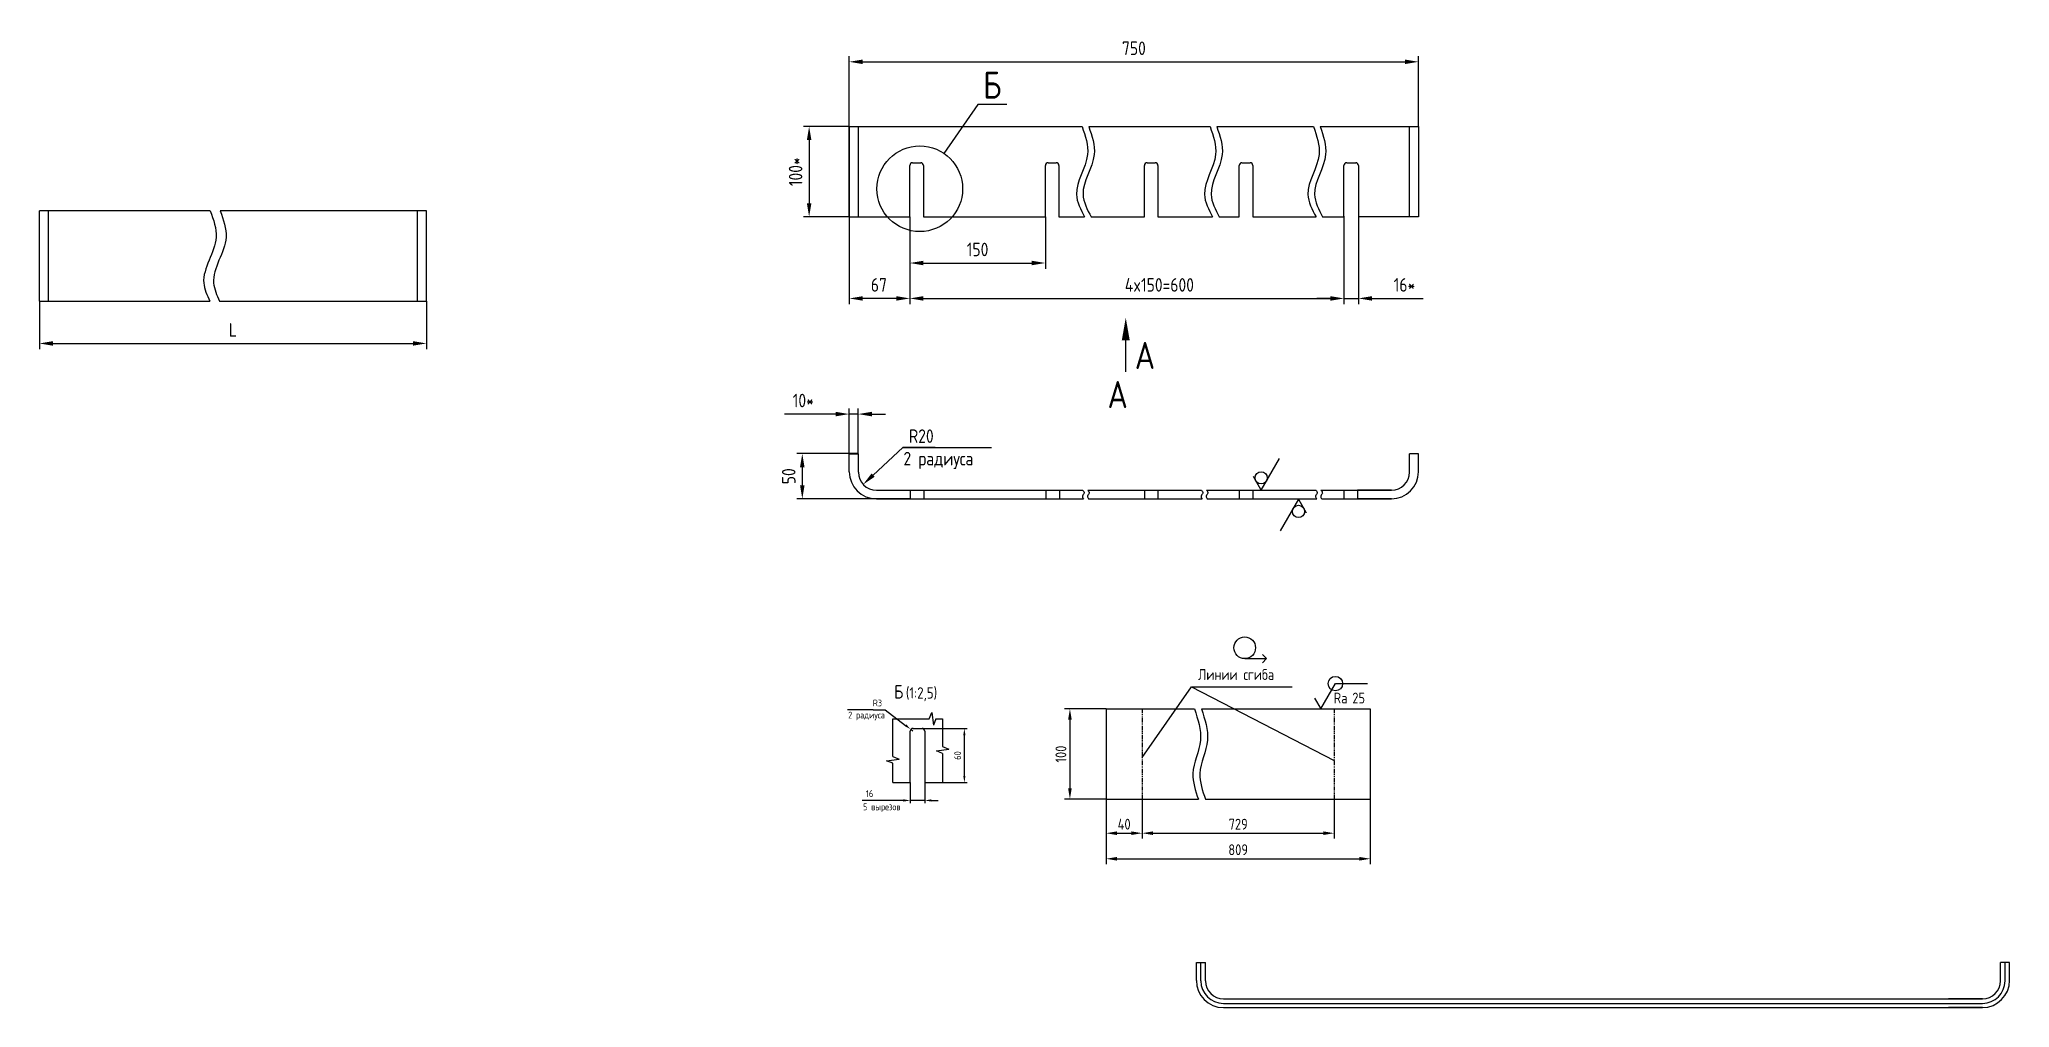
# Model space of a CAD drawing. Header units: millimetres. Extents: x -249 to 1932, y -509 to 562.
import ezdxf
from ezdxf.enums import TextEntityAlignment as Align

# ---------------------------------------------------------------- set-up
doc = ezdxf.new("R2010")
doc.units = ezdxf.units.MM
doc.header["$LTSCALE"] = 0.15
doc.linetypes.add('PHANTOM', pattern=[63.5, 31.75, -6.35, 6.35, -6.35, 6.35, -6.35])
for name, color, linetype in [('Bord', 1, 'Continuous'), ('Cont', 6, 'Continuous'), ('Dim', 7, 'Continuous'), ('Phan', 5, 'PHANTOM'), ('Text', 3, 'Continuous'), ('Textb', 6, 'Continuous')]:
    doc.layers.add(name, color=color, linetype=linetype)
doc.styles.add('Style1', font='romans.shx', dxfattribs={"width": 0.8})
doc.dimstyles.new('Dia5', dxfattribs={"dimscale": 5, "dimtxt": 3, "dimasz": 3, "dimexe": 1.25, "dimexo": 0, "dimgap": 1, "dimtad": 1, "dimtoh": 1, "dimtxsty": 'Style1', "dimcen": 2.5, "dimclrt": 3, "dimadec": 0, "dimazin": 0, "dimtfac": 1, "dimtmove": 0, "dimatfit": 3, "dimfxl": 1, "dimarcsym": 0})
doc.dimstyles.new('Lin-5', dxfattribs={"dimscale": 5, "dimtxt": 3, "dimasz": 3, "dimexe": 1.25, "dimexo": 0, "dimgap": 1.5, "dimtad": 1, "dimdsep": 46, "dimtxsty": 'Style1', "dimcen": 2.5, "dimclrt": 3, "dimazin": 0, "dimtfac": 1, "dimtmove": 0, "dimatfit": 2, "dimfxl": 1, "dimarcsym": 0})
doc.dimstyles.new('LIN4', dxfattribs={"dimscale": 4, "dimtxt": 3, "dimasz": 3, "dimexe": 1.5, "dimexo": 0, "dimgap": 1, "dimtad": 1, "dimtoh": 1, "dimdec": 0, "dimzin": 12, "dimdsep": 46, "dimtxsty": 'Style1', "dimcen": 0, "dimclrt": 3, "dimadec": 0, "dimazin": 0, "dimtfac": 1, "dimtdec": 0, "dimtmove": 0, "dimatfit": 3, "dimfxl": 1, "dimtolj": 1, "dimtzin": 12, "dimarcsym": 0})
doc.dimstyles.new('Rad2_5', dxfattribs={"dimscale": 2.5, "dimtxt": 3, "dimasz": 3, "dimexe": 1.25, "dimexo": 0, "dimgap": 1.5, "dimtad": 1, "dimtoh": 1, "dimtxsty": 'Style1', "dimcen": 2.5, "dimclrt": 3, "dimadec": 0, "dimazin": 0, "dimtfac": 1, "dimtmove": 0, "dimatfit": 3, "dimfxl": 1, "dimarcsym": 0})

# ---------------------------------------------------------------- blocks, each defined once
blk = doc.blocks.new('*D9')
at = {"layer": 'Dim', "color": 0, "lineweight": -2, "transparency": 16777216}
for p, q in [((706.9, 110.8), (674, 80.1)), ((742.7, 110.8), (706.9, 110.8))]:
    blk.add_line(p, q, dxfattribs=at)
at = {"layer": 'Dim', "color": 0, "transparency": 16777216}
blk.add_solid([(672.3, 82), (675.7, 78.3), (663, 69.9)], dxfattribs=at)
at = {"layer": 'Dim', "color": 3, "transparency": 16777216, "insert": (727.3, 123.3), "char_height": 15, "attachment_point": 5, "style": 'Style1'}
blk.add_mtext('R20', dxfattribs=at)
blk = doc.blocks.new('*D10')
at = {"layer": 'Dim', "color": 0, "lineweight": -2, "transparency": 16777216}
for p, q in [((647.6, 103.9), (647.6, 154)), ((657.6, 103.9), (657.6, 154)), ((632.6, 147.7), (575.8, 147.7)), ((657.6, 147.7), (647.6, 147.7)), ((672.6, 147.7), (687.6, 147.7))]:
    blk.add_line(p, q, dxfattribs=at)
at = {"layer": 'Dim', "color": 0, "transparency": 16777216}
for points in [[(632.6, 150.2), (632.6, 145.2), (647.6, 147.7)], [(672.6, 150.2), (672.6, 145.2), (657.6, 147.7)]]:
    blk.add_solid(points, dxfattribs=at)
at = {"layer": 'Dim', "color": 3, "transparency": 16777216, "insert": (596.7, 162.7), "char_height": 15, "attachment_point": 5, "style": 'Style1'}
blk.add_mtext('10*', dxfattribs=at)
blk = doc.blocks.new('*D11')
at = {"layer": 'Dim', "color": 0, "lineweight": -2, "transparency": 16777216}
for p, q in [((657.6, 103.9), (589.4, 103.9)), ((595.6, 88.9), (595.6, 68.9)), ((715.1, 53.9), (589.4, 53.9))]:
    blk.add_line(p, q, dxfattribs=at)
at = {"layer": 'Dim', "color": 0, "transparency": 16777216}
for points in [[(593.1, 88.9), (598.1, 88.9), (595.6, 103.9)], [(593.1, 68.9), (598.1, 68.9), (595.6, 53.9)]]:
    blk.add_solid(points, dxfattribs=at)
at = {"layer": 'Dim', "color": 3, "transparency": 16777216, "insert": (580.6, 78.9), "char_height": 15, "attachment_point": 5, "rotation": 90, "style": 'Style1'}
blk.add_mtext('50', dxfattribs=at)
blk = doc.blocks.new('*D13')
at = {"layer": 'Dim', "color": 0, "lineweight": -2, "transparency": 16777216}
for p, q in [((-248.7, 272.7), (-248.7, 219.6)), ((179.7, 272.7), (179.7, 219.6)), ((-233.7, 225.9), (164.7, 225.9))]:
    blk.add_line(p, q, dxfattribs=at)
at = {"layer": 'Dim', "color": 0, "transparency": 16777216}
for points in [[(-233.7, 228.4), (-233.7, 223.4), (-248.7, 225.9)], [(164.7, 228.4), (164.7, 223.4), (179.7, 225.9)]]:
    blk.add_solid(points, dxfattribs=at)
at = {"layer": 'Dim', "color": 3, "transparency": 16777216, "insert": (-34.5, 240.9), "char_height": 15, "attachment_point": 5, "style": 'Style1'}
blk.add_mtext('L', dxfattribs=at)
blk = doc.blocks.new('*D14')
at = {"layer": 'Dim', "color": 0, "lineweight": -2, "transparency": 16777216}
for p, q in [((647.6, 465.9), (596.9, 465.9)), ((603.2, 450.9), (603.2, 380.9)), ((647.6, 365.9), (596.9, 365.9))]:
    blk.add_line(p, q, dxfattribs=at)
at = {"layer": 'Dim', "color": 0, "transparency": 16777216}
for points in [[(600.7, 450.9), (605.7, 450.9), (603.2, 465.9)], [(600.7, 380.9), (605.7, 380.9), (603.2, 365.9)]]:
    blk.add_solid(points, dxfattribs=at)
at = {"layer": 'Dim', "color": 3, "transparency": 16777216, "insert": (588.2, 415.9), "char_height": 15, "attachment_point": 5, "rotation": 90, "style": 'Style1'}
blk.add_mtext('100*', dxfattribs=at)
blk = doc.blocks.new('*D15')
at = {"layer": 'Dim', "color": 0, "lineweight": -2, "transparency": 16777216}
for p, q in [((647.6, 365.9), (647.6, 543.8)), ((662.6, 537.6), (1262.6, 537.6)), ((1277.6, 465.9), (1277.6, 543.8))]:
    blk.add_line(p, q, dxfattribs=at)
at = {"layer": 'Dim', "color": 0, "transparency": 16777216}
for points in [[(662.6, 540.1), (662.6, 535.1), (647.6, 537.6)], [(1262.6, 540.1), (1262.6, 535.1), (1277.6, 537.6)]]:
    blk.add_solid(points, dxfattribs=at)
at = {"layer": 'Dim', "color": 3, "transparency": 16777216, "insert": (962.6, 552.6), "char_height": 15, "attachment_point": 5, "style": 'Style1'}
blk.add_mtext('750', dxfattribs=at)
blk = doc.blocks.new('sherISO_09')
at = {"layer": 'Text'}
for q in [(4.04, 7), (-1.73, 3)]:
    blk.add_line((0, 0), q, dxfattribs=at)
blk.add_circle((0, 2.71), 1.35, dxfattribs=at)
blk = doc.blocks.new('ZNAK01')
at = {"layer": 'Textb', "style": 'Style1', "width": 0.8}
blk.add_attdef('А', text='', height=6, dxfattribs=at).set_placement((3.95, -0.02), align=Align.RIGHT)
blk.add_attdef('SC(1)', (5.07, -0.02), '', height=5, dxfattribs=at)
blk = doc.blocks.new('razrez17')
at = {"layer": 'Text'}
blk.add_lwpolyline([(0, 0, 0, 1.76, 0), (0, -5, 1.76, 1.76, 0)], format="xyseb", dxfattribs=at)
blk.add_lwpolyline([(0, -12), (0, -5)], dxfattribs=at)
at = {"layer": 'Textb', "style": 'Style1', "width": 0.8}
blk.add_attdef('A', (2, -11.34), '', height=6, dxfattribs=at)
blk = doc.blocks.new('*D19')
at = {"layer": 'Dim', "color": 0, "lineweight": -2, "transparency": 16777216}
for p, q in [((1195.1, 366.9), (1195.1, 269.4)), ((1211.1, 366.9), (1211.1, 269.4)), ((1180.1, 275.7), (1165.1, 275.7)), ((1195.1, 275.7), (1211.1, 275.7)), ((1226.1, 275.7), (1282.9, 275.7))]:
    blk.add_line(p, q, dxfattribs=at)
at = {"layer": 'Dim', "color": 0, "transparency": 16777216}
for points in [[(1180.1, 278.2), (1180.1, 273.2), (1195.1, 275.7)], [(1226.1, 278.2), (1226.1, 273.2), (1211.1, 275.7)]]:
    blk.add_solid(points, dxfattribs=at)
at = {"layer": 'Dim', "color": 3, "transparency": 16777216, "insert": (1262, 290.7), "char_height": 15, "attachment_point": 5, "style": 'Style1'}
blk.add_mtext('16*', dxfattribs=at)
blk = doc.blocks.new('*D20')
at = {"layer": 'Dim', "color": 0, "lineweight": -2, "transparency": 16777216}
for p, q in [((647.6, 365.9), (647.6, 269.4)), ((714.6, 283.9), (714.6, 269.4)), ((699.6, 275.7), (662.6, 275.7))]:
    blk.add_line(p, q, dxfattribs=at)
at = {"layer": 'Dim', "color": 0, "transparency": 16777216}
for points in [[(662.6, 278.2), (662.6, 273.2), (647.6, 275.7)], [(699.6, 278.2), (699.6, 273.2), (714.6, 275.7)]]:
    blk.add_solid(points, dxfattribs=at)
at = {"layer": 'Dim', "color": 3, "transparency": 16777216, "insert": (680.4, 290.7), "char_height": 15, "attachment_point": 5, "style": 'Style1'}
blk.add_mtext('67', dxfattribs=at)
blk = doc.blocks.new('*D21')
at = {"layer": 'Dim', "color": 0, "lineweight": -2, "transparency": 16777216}
for p, q in [((714.6, 365.9), (714.6, 308.6)), ((864.6, 365.9), (864.6, 308.6)), ((729.6, 314.9), (849.6, 314.9))]:
    blk.add_line(p, q, dxfattribs=at)
at = {"layer": 'Dim', "color": 0, "transparency": 16777216}
for points in [[(729.6, 317.4), (729.6, 312.4), (714.6, 314.9)], [(849.6, 317.4), (849.6, 312.4), (864.6, 314.9)]]:
    blk.add_solid(points, dxfattribs=at)
at = {"layer": 'Dim', "color": 3, "transparency": 16777216, "insert": (789.6, 329.9), "char_height": 15, "attachment_point": 5, "style": 'Style1'}
blk.add_mtext('150', dxfattribs=at)
blk = doc.blocks.new('*D22')
at = {"layer": 'Dim', "color": 0, "lineweight": -2, "transparency": 16777216}
for p, q in [((714.6, 365.9), (714.6, 269.4)), ((1195.1, 365.9), (1195.1, 269.4)), ((729.6, 275.7), (1180.1, 275.7))]:
    blk.add_line(p, q, dxfattribs=at)
at = {"layer": 'Dim', "color": 0, "transparency": 16777216}
for points in [[(729.6, 278.2), (729.6, 273.2), (714.6, 275.7)], [(1180.1, 278.2), (1180.1, 273.2), (1195.1, 275.7)]]:
    blk.add_solid(points, dxfattribs=at)
at = {"layer": 'Dim', "color": 3, "transparency": 16777216, "insert": (990.8, 290.7), "char_height": 15, "attachment_point": 5, "style": 'Style1'}
blk.add_mtext('4x150=600', dxfattribs=at)
blk = doc.blocks.new('*D23')
at = {"color": 0, "lineweight": -2, "transparency": 16777216}
for p, q in [((715.1, -260.2), (715.1, -283)), ((731.1, -260.2), (731.1, -283)), ((707.6, -279.9), (661.9, -279.9)), ((731.1, -279.9), (715.1, -279.9)), ((738.6, -279.9), (746.1, -279.9))]:
    blk.add_line(p, q, dxfattribs=at)
at = {"color": 0, "transparency": 16777216}
for points in [[(707.6, -278.7), (707.6, -281.2), (715.1, -279.9)], [(738.6, -278.7), (738.6, -281.2), (731.1, -279.9)]]:
    blk.add_solid(points, dxfattribs=at)
at = {"color": 3, "transparency": 16777216, "insert": (670.1, -272.4), "char_height": 7.5, "attachment_point": 5, "style": 'Style1'}
blk.add_mtext('16', dxfattribs=at)
blk = doc.blocks.new('*D24')
at = {"color": 0, "lineweight": -2, "transparency": 16777216}
for p, q in [((722.6, -200.2), (778.1, -200.2)), ((775, -252.7), (775, -207.7)), ((731.1, -260.2), (778.1, -260.2))]:
    blk.add_line(p, q, dxfattribs=at)
at = {"color": 0, "transparency": 16777216}
for points in [[(773.7, -207.7), (776.2, -207.7), (775, -200.2)], [(773.7, -252.7), (776.2, -252.7), (775, -260.2)]]:
    blk.add_solid(points, dxfattribs=at)
at = {"color": 3, "transparency": 16777216, "insert": (767.5, -230.2), "char_height": 7.5, "attachment_point": 5, "rotation": 90, "style": 'Style1'}
blk.add_mtext('60', dxfattribs=at)
blk = doc.blocks.new('ZNAK30')
at = {"layer": 'Bord'}
for p, q in [((0, 0), (1.12, 2.78)), ((1.12, 2.78), (1.88, -2.78)), ((3, 0), (1.88, -2.78))]:
    blk.add_line(p, q, dxfattribs=at)
blk = doc.blocks.new('*D27')
at = {"color": 0, "lineweight": -2, "transparency": 16777216}
for p, q in [((673.9, -179.5), (687.4, -179.5)), ((687.4, -179.5), (709.8, -196.8)), ((718.1, -203.2), (715.8, -201.3))]:
    blk.add_line(p, q, dxfattribs=at)
at = {"color": 0, "transparency": 16777216}
blk.add_solid([(710.6, -195.8), (709.1, -197.7), (715.8, -201.3)], dxfattribs=at)
at = {"color": 3, "transparency": 16777216, "insert": (678.8, -172), "char_height": 7.5, "attachment_point": 5, "style": 'Style1'}
blk.add_mtext('R3', dxfattribs=at)
blk = doc.blocks.new('*D31')
at = {"layer": 'Dim', "color": 0, "lineweight": -2, "transparency": 16777216}
for p, q in [((931.8, -178.6), (885.8, -178.6)), ((891.8, -190.6), (891.8, -266.6)), ((931.8, -278.6), (885.8, -278.6))]:
    blk.add_line(p, q, dxfattribs=at)
at = {"layer": 'Dim', "color": 0, "transparency": 16777216}
for points in [[(889.8, -190.6), (893.8, -190.6), (891.8, -178.6)], [(889.8, -266.6), (893.8, -266.6), (891.8, -278.6)]]:
    blk.add_solid(points, dxfattribs=at)
at = {"layer": 'Dim', "color": 3, "transparency": 16777216, "insert": (881.8, -228.6), "char_height": 12, "attachment_point": 5, "rotation": 90, "style": 'Style1'}
blk.add_mtext('\\A1;100', dxfattribs=at)
blk = doc.blocks.new('*D32')
at = {"layer": 'Dim', "color": 0, "lineweight": -2, "transparency": 16777216}
for p, q in [((931.8, -278.6), (931.8, -350.5)), ((1224.2, -278.6), (1224.2, -350.5)), ((943.8, -344.5), (1212.2, -344.5))]:
    blk.add_line(p, q, dxfattribs=at)
at = {"layer": 'Dim', "color": 0, "transparency": 16777216}
for points in [[(943.8, -342.5), (943.8, -346.5), (931.8, -344.5)], [(1212.2, -342.5), (1212.2, -346.5), (1224.2, -344.5)]]:
    blk.add_solid(points, dxfattribs=at)
at = {"layer": 'Dim', "color": 3, "transparency": 16777216, "insert": (1078, -334.5), "char_height": 12, "attachment_point": 5, "style": 'Style1'}
blk.add_mtext('\\A1;809', dxfattribs=at)
blk = doc.blocks.new('*D33')
at = {"layer": 'Dim', "color": 0, "lineweight": -2, "transparency": 16777216}
for p, q in [((931.8, -278.6), (931.8, -322.2)), ((971.8, -278.6), (971.8, -322.2)), ((943.8, -316.2), (959.8, -316.2))]:
    blk.add_line(p, q, dxfattribs=at)
at = {"layer": 'Dim', "color": 0, "transparency": 16777216}
for points in [[(943.8, -314.2), (943.8, -318.2), (931.8, -316.2)], [(959.8, -314.2), (959.8, -318.2), (971.8, -316.2)]]:
    blk.add_solid(points, dxfattribs=at)
at = {"layer": 'Dim', "color": 3, "transparency": 16777216, "insert": (951.8, -306.2), "char_height": 12, "attachment_point": 5, "style": 'Style1'}
blk.add_mtext('\\A1;40', dxfattribs=at)
blk = doc.blocks.new('*D34')
at = {"layer": 'Dim', "color": 0, "lineweight": -2, "transparency": 16777216}
for p, q in [((971.8, -278.6), (971.8, -322.2)), ((1184.2, -278.6), (1184.2, -322.2)), ((983.8, -316.2), (1172.2, -316.2))]:
    blk.add_line(p, q, dxfattribs=at)
at = {"layer": 'Dim', "color": 0, "transparency": 16777216}
for points in [[(983.8, -314.2), (983.8, -318.2), (971.8, -316.2)], [(1172.2, -314.2), (1172.2, -318.2), (1184.2, -316.2)]]:
    blk.add_solid(points, dxfattribs=at)
at = {"layer": 'Dim', "color": 3, "transparency": 16777216, "insert": (1078, -306.2), "char_height": 12, "attachment_point": 5, "style": 'Style1'}
blk.add_mtext('\\A1;729', dxfattribs=at)
blk = doc.blocks.new('A$C6CF913E7')
at = {"layer": 'Text'}
blk.add_circle((0, 0), 2, dxfattribs=at)
blk = doc.blocks.new('sherISO_07')
at = {"layer": 'Text'}
blk.add_line((4.04, 7), (12.93, 7), dxfattribs=at)
blk.add_lwpolyline([(-1.73, 3), (0, 0), (4.04, 7)], dxfattribs=at)
blk.add_blockref('A$C6CF913E7', (4.04, 7))
at = {"layer": 'Text', "style": 'Style1', "width": 0.8}
blk.add_text('Ra', height=3, dxfattribs=at).set_placement((3.58, 1.5))
blk.add_attdef('25', (8.73, 1.5), '', height=3, dxfattribs=at)
blk = doc.blocks.new('ZNAK13')
at = {"layer": 'Cont'}
for p, q in [((23.22, 0.22), (29.24, 0.22)), ((29.24, 0.22), (28.11, 1.35)), ((29.24, 0.22), (28.11, -0.91))]:
    blk.add_line(p, q, dxfattribs=at)
blk.add_circle((23.22, 3.22), 3, dxfattribs=at)
at = {"layer": 'Textb', "style": 'Style1', "width": 0.8}
blk.add_attdef('ПОЗ.1', text='', height=6, dxfattribs=at).set_placement((18.31, 0.22), align=Align.RIGHT)

msp = doc.modelspace()

# ---------------------------------------------------------------- linework, layer by layer
for p, q in [((789.81, 490.257), (752.4, 436.239)), ((821.914, 490.257), (789.81, 490.257)), ((706.874, 110.846), (804.976, 110.846)), ((1026.392, -154.114), (1137.613, -154.114)), ((673.94, -179.459), (645.59, -179.459))]:
    msp.add_line(p, q)
msp.add_circle((725.655, 397.096), 47.408)
at = {"layer": 'Bord'}
for p, q in [((695.698, -189.612), (736.028, -189.612)), ((695.698, -231.314), (695.698, -189.612)), ((743.528, -189.612), (750.947, -189.612)), ((750.947, -189.612), (750.947, -220.391)), ((695.698, -260.168), (695.698, -238.814)), ((750.947, -227.891), (750.947, -260.168))]:
    msp.add_line(p, q, dxfattribs=at)
for points, knots in [([(905.22, 465.875), (908.8, 455.526), (917.581, 430.147), (891.813, 396.71), (903.659, 374.136), (907.994, 365.875)], [0, 0, 0, 0, 31.56140483, 77.40309375, 103.86610439, 103.86610439, 103.86610439, 103.86610439]), ([(912.551, 465.875), (916.131, 455.526), (924.912, 430.147), (899.144, 396.71), (910.99, 374.136), (915.325, 365.875)], [0, 0, 0, 0, 31.56140483, 77.40309375, 103.86610439, 103.86610439, 103.86610439, 103.86610439]), ([(1046.915, 465.875), (1050.496, 455.526), (1059.277, 430.147), (1033.508, 396.71), (1045.354, 374.136), (1049.69, 365.875)], [0, 0, 0, 0, 31.56140483, 77.40309375, 103.86610439, 103.86610439, 103.86610439, 103.86610439]), ([(1054.246, 465.875), (1057.827, 455.526), (1066.608, 430.147), (1040.839, 396.71), (1052.685, 374.136), (1057.021, 365.875)], [0, 0, 0, 0, 31.56140483, 77.40309375, 103.86610439, 103.86610439, 103.86610439, 103.86610439]), ([(1161.373, 465.875), (1164.953, 455.526), (1173.734, 430.147), (1147.966, 396.71), (1159.812, 374.136), (1164.147, 365.875)], [0, 0, 0, 0, 31.56140483, 77.40309375, 103.86610439, 103.86610439, 103.86610439, 103.86610439]), ([(1168.704, 465.875), (1172.285, 455.526), (1181.066, 430.147), (1155.297, 396.71), (1167.143, 374.136), (1171.478, 365.875)], [0, 0, 0, 0, 31.56140483, 77.40309375, 103.86610439, 103.86610439, 103.86610439, 103.86610439]), ([(-59.578, 372.741), (-55.985, 362.938), (-46.13, 336.046), (-73.808, 302.616), (-63.216, 279.396), (-60.18, 272.741)], [0, 0, 0, 0, 30.09604128, 82.55069615, 103.62503585, 103.62503585, 103.62503585, 103.62503585]), ([(-48.623, 372.741), (-45.03, 362.938), (-35.175, 336.046), (-62.853, 302.616), (-52.261, 279.396), (-49.225, 272.741)], [0, 0, 0, 0, 30.09604128, 82.55069615, 103.62503585, 103.62503585, 103.62503585, 103.62503585]), ([(905.872, 63.55), (906.764, 62.445), (908.581, 60.19), (904.605, 57.18), (906.096, 54.926), (906.795, 53.868)], [0, 0, 0, 0, 3.63496783, 7.40963478, 10.7443465, 10.7443465, 10.7443465, 10.7443465]), ([(911.504, 63.55), (912.396, 62.445), (914.213, 60.19), (910.237, 57.18), (911.728, 54.926), (912.427, 53.868)], [0, 0, 0, 0, 3.63496783, 7.40963478, 10.7443465, 10.7443465, 10.7443465, 10.7443465]), ([(1037.224, 63.55), (1038.115, 62.445), (1039.933, 60.19), (1035.957, 57.18), (1037.447, 54.926), (1038.147, 53.868)], [0, 0, 0, 0, 3.63496783, 7.40963478, 10.7443465, 10.7443465, 10.7443465, 10.7443465]), ([(1042.856, 63.55), (1043.747, 62.445), (1045.565, 60.19), (1041.589, 57.18), (1043.079, 54.926), (1043.779, 53.868)], [0, 0, 0, 0, 3.63496783, 7.40963478, 10.7443465, 10.7443465, 10.7443465, 10.7443465]), ([(1163.939, 63.55), (1164.83, 62.445), (1166.648, 60.19), (1162.672, 57.18), (1164.163, 54.926), (1164.862, 53.868)], [0, 0, 0, 0, 3.63496783, 7.40963478, 10.7443465, 10.7443465, 10.7443465, 10.7443465]), ([(1169.571, 63.55), (1170.462, 62.445), (1172.28, 60.19), (1168.304, 57.18), (1169.795, 54.926), (1170.494, 53.868)], [0, 0, 0, 0, 3.63496783, 7.40963478, 10.7443465, 10.7443465, 10.7443465, 10.7443465]), ([(1029.512, -178.595), (1033.387, -190.199), (1041.402, -214.194), (1023.178, -247.312), (1030.707, -269.115), (1033.98, -278.595)], [0, 0, 0, 0, 35.3829213, 73.16876186, 102.23827377, 102.23827377, 102.23827377, 102.23827377]), ([(1037.301, -178.595), (1041.176, -190.199), (1049.191, -214.194), (1030.967, -247.312), (1038.496, -269.115), (1041.769, -278.595)], [0, 0, 0, 0, 35.3829213, 73.16876186, 102.23827377, 102.23827377, 102.23827377, 102.23827377])]:
    msp.add_open_spline(points, degree=3, knots=knots, dxfattribs=at)
at = {"layer": 'Cont'}
for p, q in [((647.634, 465.875), (647.634, 365.875)), ((647.634, 465.875), (657.634, 465.875)), ((647.634, 465.875), (905.22, 465.875)), ((657.634, 365.875), (657.634, 465.875)), ((912.551, 465.875), (1046.915, 465.875)), ((1054.246, 465.875), (1161.373, 465.875)), ((1168.704, 465.875), (1277.566, 465.875)), ((1267.566, 365.875), (1267.566, 465.875)), ((1277.566, 465.875), (1277.566, 365.875)), ((714.634, 365.875), (714.634, 422.875)), ((717.634, 425.875), (726.634, 425.875)), ((729.634, 422.875), (729.634, 365.875)), ((864.634, 365.875), (864.634, 422.875)), ((867.634, 425.875), (876.634, 425.875)), ((879.634, 422.875), (879.634, 365.875)), ((974.168, 365.875), (974.168, 422.875)), ((977.168, 425.875), (986.168, 425.875)), ((989.168, 422.875), (989.168, 365.875)), ((1079.19, 365.875), (1079.19, 422.875)), ((1082.19, 425.875), (1091.19, 425.875)), ((1094.19, 422.875), (1094.19, 365.875)), ((1195.066, 365.875), (1195.066, 422.875)), ((1195.066, 365.875), (1195.066, 422.875)), ((1198.066, 425.875), (1208.066, 425.875)), ((1198.066, 425.875), (1208.066, 425.875)), ((1211.066, 422.875), (1211.066, 365.875)), ((1211.066, 422.875), (1211.066, 365.875)), ((-248.654, 272.741), (-248.654, 372.741)), ((-59.578, 372.741), (-248.654, 372.741)), ((-238.654, 272.741), (-238.654, 372.741)), ((179.723, 372.741), (-48.623, 372.741)), ((169.723, 272.741), (169.723, 372.741)), ((179.723, 272.741), (179.723, 372.741)), ((647.634, 365.875), (714.634, 365.875)), ((729.634, 365.875), (864.634, 365.875)), ((879.634, 365.875), (907.994, 365.875)), ((915.325, 365.875), (974.168, 365.875)), ((989.168, 365.875), (1049.69, 365.875)), ((1057.021, 365.875), (1079.19, 365.875)), ((1094.19, 365.875), (1164.147, 365.875)), ((1171.478, 365.875), (1195.066, 365.875)), ((1277.566, 365.875), (1211.066, 365.875)), ((-248.654, 272.741), (-60.18, 272.741)), ((-49.225, 272.741), (179.723, 272.741)), ((647.634, 83.868), (647.634, 103.868)), ((647.634, 103.868), (657.634, 103.868)), ((657.634, 83.55), (657.634, 103.868)), ((1267.566, 83.55), (1267.566, 103.868)), ((1277.566, 103.868), (1267.566, 103.868)), ((1277.566, 83.868), (1277.566, 103.868)), ((677.634, 63.55), (905.872, 63.55)), ((677.634, 53.868), (906.795, 53.868)), ((715.134, 63.55), (715.134, 53.868)), ((730.134, 63.55), (730.134, 53.868)), ((865.134, 63.55), (865.134, 53.868)), ((880.134, 63.55), (880.134, 53.868)), ((911.504, 63.55), (1037.224, 63.55)), ((912.427, 53.868), (1038.147, 53.868)), ((974.168, 63.55), (974.168, 53.868)), ((989.168, 63.55), (989.168, 53.868)), ((1042.856, 63.55), (1163.939, 63.55)), ((1043.779, 53.868), (1164.862, 53.868)), ((1079.19, 63.55), (1079.19, 53.868)), ((1094.19, 63.55), (1094.19, 53.868)), ((1169.571, 63.55), (1247.566, 63.55)), ((1170.494, 53.868), (1247.566, 53.868)), ((1195.066, 63.55), (1195.066, 53.868)), ((1247.566, 63.55), (1210.066, 63.55)), ((1210.066, 63.55), (1210.066, 53.868)), ((1247.566, 53.868), (1210.066, 53.868)), ((931.765, -178.595), (931.765, -278.595)), ((931.765, -178.595), (1029.512, -178.595)), ((1037.301, -178.595), (1224.162, -178.595)), ((1224.162, -178.595), (1224.162, -278.595)), ((715.134, -260.168), (715.134, -203.168)), ((718.134, -200.168), (728.134, -200.168)), ((731.134, -203.168), (731.134, -260.168)), ((695.698, -260.168), (715.134, -260.168)), ((731.134, -260.168), (750.947, -260.168)), ((931.765, -278.595), (1033.98, -278.595)), ((1041.769, -278.595), (1224.162, -278.595)), ((1031.702, -479.216), (1031.702, -459.216)), ((1031.702, -459.216), (1041.702, -459.216)), ((1036.702, -479.534), (1036.702, -459.216)), ((1041.702, -479.534), (1041.702, -459.216)), ((1921.702, -479.534), (1921.702, -459.216)), ((1931.702, -459.216), (1921.702, -459.216)), ((1926.702, -479.534), (1926.702, -459.216)), ((1931.702, -479.216), (1931.702, -459.216)), ((1931.702, -479.216), (1931.702, -459.216)), ((1061.702, -499.534), (1901.702, -499.534)), ((1901.702, -499.534), (1864.202, -499.534)), ((1061.702, -504.534), (1901.702, -504.534)), ((1061.702, -509.216), (1901.702, -509.216)), ((1901.702, -509.216), (1864.202, -509.216))]:
    msp.add_line(p, q, dxfattribs=at)
for centre, radius, start, end in [((717.634, 422.875), 3, 90, 180), ((726.634, 422.875), 3, 0, 90), ((867.634, 422.875), 3, 90, 180), ((876.634, 422.875), 3, 0, 90), ((977.168, 422.875), 3, 90, 180), ((986.168, 422.875), 3, 0, 90), ((1082.19, 422.875), 3, 90, 180), ((1091.19, 422.875), 3, 0, 90), ((1198.066, 422.875), 3, 90, 180), ((1198.066, 422.875), 3, 90, 180), ((1208.066, 422.875), 3, 0, 90), ((1208.066, 422.875), 3, 0, 90), ((677.634, 83.868), 30, 180, 270), ((677.634, 83.55), 20, 180, 270), ((1247.566, 83.868), 30, 270, 0), ((1247.566, 83.55), 20, 270, 0), ((718.134, -203.168), 3, 90, 180), ((728.134, -203.168), 3, 0, 90), ((1061.702, -479.216), 30, 180, 270), ((1061.702, -479.534), 25, 180, 270), ((1061.702, -479.534), 20, 180, 270), ((1901.702, -479.216), 30, 270, 0), ((1901.702, -479.534), 20, 270, 0), ((1901.702, -479.534), 25, 270, 0)]:
    msp.add_arc(centre, radius, start, end, dxfattribs=at)
at = {"layer": 'Dim'}
for p, q in [((971.765, -232.576), (1026.392, -154.114)), ((1026.392, -154.114), (1184.162, -235.845))]:
    msp.add_line(p, q, dxfattribs=at)
at = {"layer": 'Phan'}
for p, q in [((971.765, -178.595), (971.765, -278.595)), ((1184.162, -178.595), (1184.162, -278.595))]:
    msp.add_line(p, q, dxfattribs=at)

# ---------------------------------------------------------------- block references
ref = msp.add_blockref('ZNAK01', (796.388, 496.957), dxfattribs=dict(xscale=5, yscale=5, zscale=5))
ref.add_attrib('А', 'Б', dxfattribs={"layer": 'Textb', "height": 30, "style": 'Style1', "width": 0.8}).set_placement((816.141, 496.858), align=Align.RIGHT)
for name, p, xscale, yscale, zscale, values in [('razrez17', (953.59, 254.302), 5, 5, 5, {'A': 'А'}), ('ZNAK01', (697.573, -167.139), 2.5, 2.5, 2.5, {'А': 'Б', 'SC(1)': '(1:2,5)'})]:
    msp.add_blockref(name, p, dxfattribs=dict(xscale=xscale, yscale=yscale, zscale=zscale)).add_auto_attribs(values)
ref = msp.add_blockref('ZNAK01', (936.156, 154.435), dxfattribs=dict(xscale=5, yscale=5, zscale=5))
ref.add_attrib('А', 'А', dxfattribs={"layer": 'Textb', "height": 30, "style": 'Style1', "width": 0.8}).set_placement((955.909, 154.336), align=Align.RIGHT)
for name, p, xscale, yscale, zscale in [('sherISO_09', (1103.453, 63.55), 5, 5, 5), ('ZNAK30', (736.028, -189.612), 2.5, 2.5, 2.5)]:
    msp.add_blockref(name, p, dxfattribs=dict(xscale=xscale, yscale=yscale, zscale=zscale))
for name, p, xscale, yscale, zscale, rotation in [('sherISO_09', (1144.722, 53.55), 5, 5, 5, 180), ('ZNAK30', (695.698, -238.814), 2.5, 2.5, 2.5, 90), ('ZNAK30', (750.947, -227.891), 2.5, 2.5, 2.5, 90)]:
    msp.add_blockref(name, p, dxfattribs=dict(xscale=xscale, yscale=yscale, zscale=zscale, rotation=rotation))
at = {"layer": 'Cont', "xscale": 4, "yscale": 4, "zscale": 4}
msp.add_blockref('ZNAK13', (992.331, -123.83), dxfattribs=at)
at = {"layer": 'Text', "xscale": 4, "yscale": 4, "zscale": 4}
msp.add_blockref('sherISO_07', (1169.379, -178.595), dxfattribs=at).add_auto_attribs({'25': '25'})

# ---------------------------------------------------------------- texts
at = {"color": 3, "style": 'Style1'}
for s, height, width, p in [('2 радиуса', 15, 0.8, (707.535, 90.884)), ('2 радиуса', 7.5, 0.7, (646.37, -189.224)), ('5 вырезов', 7.5, 0.7, (662.873, -290.798))]:
    msp.add_text(s, height=height, dxfattribs=dict(at, width=width)).set_placement(p)
at = {"layer": 'Dim', "color": 3, "style": 'Style1', "width": 0.8}
msp.add_text('Линии сгиба', height=12, dxfattribs=at).set_placement((1033.58, -146.571))

# ---------------------------------------------------------------- dimensions: what is measured, and where the dimension line sits
dim = msp.add_radius_dim(center=(718.134, -203.168), mpoint=(715.759, -201.335), dimstyle='Rad2_5')
dim.commit()
dim.dimension.update_dxf_attribs({"geometry": '*D27', "text_midpoint": (678.797, -179.459), "dimtype": 164})
dim = msp.add_linear_dim(base=(774.977, -200.168), p1=(731.134, -260.168), p2=(722.634, -200.168), angle=90, dimstyle='Rad2_5')
dim.commit()
dim.dimension.update_dxf_attribs({"geometry": '*D24', "text_midpoint": (767.477, -230.168)})
dim = msp.add_linear_dim(base=(715.134, -279.91), p1=(731.134, -260.168), p2=(715.134, -260.168), dimstyle='Rad2_5')
dim.commit()
dim.dimension.update_dxf_attribs({"geometry": '*D23', "text_midpoint": (670.084, -279.91), "dimtype": 160})
at = {"layer": 'Dim'}
for base, p1, p2, text, picture, middle in [((1277.566, 537.562), (647.634, 365.875), (1277.566, 465.875), '750', '*D15', (962.6, 552.562)), ((179.723, 225.881), (-248.654, 272.741), (179.723, 272.741), 'L', '*D13', (-34.465, 240.881)), ((647.634, 147.701), (657.634, 103.868), (647.634, 103.868), '<>*', '*D10', (596.706, 162.701))]:
    dim = msp.add_linear_dim(base=base, p1=p1, p2=p2, text=text, dimstyle='Lin-5', override={"dimscale": 5}, dxfattribs=at)
    dim.commit()
    dim.dimension.update_dxf_attribs({"geometry": picture, "text_midpoint": middle})
dim = msp.add_linear_dim(base=(603.165, 365.875), p1=(647.634, 465.875), p2=(647.634, 365.875), angle=90, text='<>*', dimstyle='Lin-5', override={"dimscale": 5}, dxfattribs=at)
dim.commit()
dim.dimension.update_dxf_attribs({"geometry": '*D14', "text_midpoint": (588.165, 415.875)})
dim = msp.add_linear_dim(base=(647.634, 275.671), p1=(714.634, 283.86), p2=(647.634, 365.875), dimstyle='Lin-5', override={"dimdsep": 44}, dxfattribs=at)
dim.commit()
dim.dimension.update_dxf_attribs({"geometry": '*D20', "text_midpoint": (680.356, 275.671), "dimtype": 160})
for base, p1, p2, dimstyle, picture, middle in [((864.634, 314.886), (714.634, 365.875), (864.634, 365.875), 'Lin-5', '*D21', (789.634, 329.886)), ((971.765, -316.248), (931.765, -278.595), (971.765, -278.595), 'LIN4', '*D33', (951.765, -306.248))]:
    dim = msp.add_linear_dim(base=base, p1=p1, p2=p2, dimstyle=dimstyle, dxfattribs=at)
    dim.commit()
    dim.dimension.update_dxf_attribs({"geometry": picture, "text_midpoint": middle})
for base, p1, p2, text, picture, middle in [((1195.066, 275.671), (714.634, 365.875), (1195.066, 365.875), '4x150=600', '*D22', (990.803, 275.671)), ((1211.066, 275.671), (1195.066, 366.875), (1211.066, 366.875), '<>*', '*D19', (1261.994, 275.671))]:
    dim = msp.add_linear_dim(base=base, p1=p1, p2=p2, text=text, dimstyle='Lin-5', dxfattribs=at)
    dim.commit()
    dim.dimension.update_dxf_attribs({"geometry": picture, "text_midpoint": middle, "dimtype": 160})
dim = msp.add_radius_dim(center=(677.634, 83.55), mpoint=(663.015, 69.903), dimstyle='Dia5', override={"dimscale": 5}, dxfattribs=at)
dim.commit()
dim.dimension.update_dxf_attribs({"geometry": '*D9', "text_midpoint": (727.302, 110.846), "dimtype": 164})
dim = msp.add_linear_dim(base=(595.601, 53.868), p1=(657.634, 103.868), p2=(715.134, 53.868), angle=90, dimstyle='Lin-5', override={"dimscale": 5}, dxfattribs=at)
dim.commit()
dim.dimension.update_dxf_attribs({"geometry": '*D11', "text_midpoint": (580.601, 78.868)})
dim = msp.add_linear_dim(base=(891.808, -278.595), p1=(931.765, -178.595), p2=(931.765, -278.595), angle=90, dimstyle='LIN4', dxfattribs=at)
dim.commit()
dim.dimension.update_dxf_attribs({"geometry": '*D31', "text_midpoint": (881.808, -228.595)})
for base, p1, p2, text, picture, middle in [((1224.162, -344.468), (931.765, -278.595), (1224.162, -278.595), '809', '*D32', (1077.963, -334.468)), ((1184.162, -316.248), (971.765, -278.595), (1184.162, -278.595), '729', '*D34', (1077.963, -306.248))]:
    dim = msp.add_linear_dim(base=base, p1=p1, p2=p2, text=text, dimstyle='LIN4', dxfattribs=at)
    dim.commit()
    dim.dimension.update_dxf_attribs({"geometry": picture, "text_midpoint": middle})

doc.saveas('drawing.dxf')
